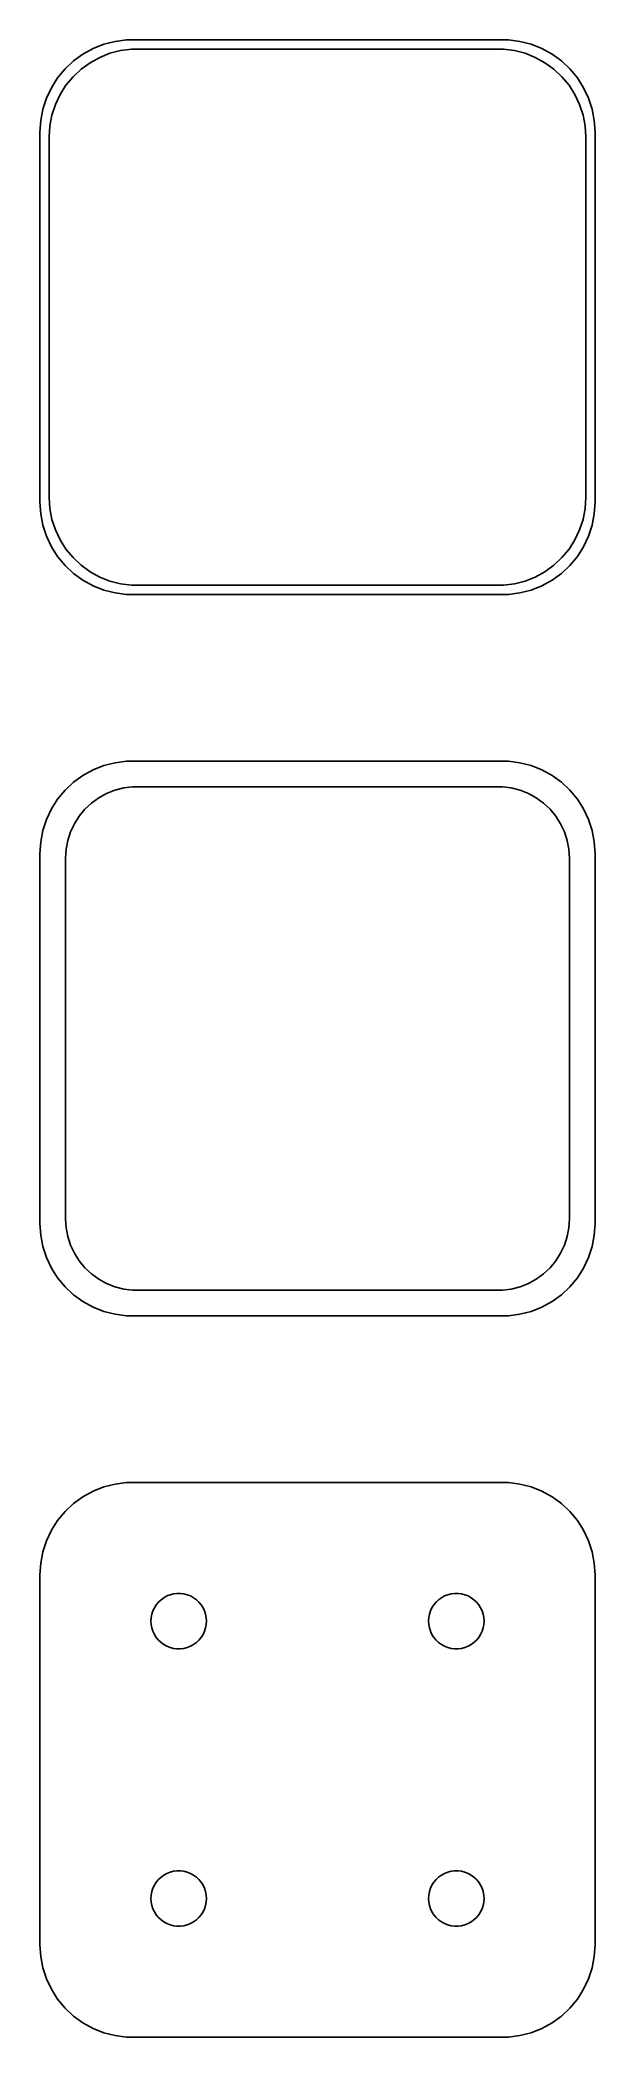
# Model space of a CAD drawing. Header units: metres. Extents: x -15 to 15, y 63 to 171.
import ezdxf

# ---------------------------------------------------------------- set-up
doc = ezdxf.new("R2010")
doc.units = ezdxf.units.M

msp = doc.modelspace()

# ---------------------------------------------------------------- linework, layer by layer
for p, q in [((-11.5451, 170.755), (-12.1289, 170.524)), ((-10.9369, 170.911), (-11.5451, 170.755)), ((-10.3139, 170.99), (-10.9369, 170.911)), ((10.3139, 170.99), (-10.3139, 170.99)), ((10.9369, 170.911), (10.3139, 170.99)), ((11.5451, 170.755), (10.9369, 170.911)), ((12.1289, 170.524), (11.5451, 170.755)), ((-13.1871, 169.853), (-13.6448, 169.423)), ((-12.6791, 170.222), (-13.1871, 169.853)), ((-12.7778, 169.41), (-12.2952, 169.761)), ((-12.1289, 170.524), (-12.6791, 170.222)), ((-12.2952, 169.761), (-11.7724, 170.048)), ((-11.7724, 170.048), (-11.2178, 170.268)), ((-11.2178, 170.268), (-10.6401, 170.416)), ((-10.6401, 170.416), (-10.0482, 170.491)), ((-10.0482, 170.491), (10.0482, 170.491)), ((10.0482, 170.491), (10.6401, 170.416)), ((10.6401, 170.416), (11.2178, 170.268)), ((11.2178, 170.268), (11.7724, 170.048)), ((11.7724, 170.048), (12.2952, 169.761)), ((12.6791, 170.222), (12.1289, 170.524)), ((12.2952, 169.761), (12.7778, 169.41)), ((13.1871, 169.853), (12.6791, 170.222)), ((13.6448, 169.423), (13.1871, 169.853)), ((-14.0451, 168.939), (-14.3815, 168.409)), ((-13.6448, 169.423), (-14.0451, 168.939)), ((-13.9124, 168.038), (-13.5928, 168.542)), ((-13.5928, 168.542), (-13.2126, 169.002)), ((-13.2126, 169.002), (-12.7778, 169.41)), ((12.7778, 169.41), (13.2126, 169.002)), ((13.2126, 169.002), (13.5928, 168.542)), ((13.5928, 168.542), (13.9124, 168.038)), ((14.0451, 168.939), (13.6448, 169.423)), ((14.3815, 168.409), (14.0451, 168.939)), ((-14.6489, 167.841), (-14.8429, 167.243)), ((-14.3815, 168.409), (-14.6489, 167.841)), ((-14.3508, 166.931), (-14.1664, 167.499)), ((-14.1664, 167.499), (-13.9124, 168.038)), ((13.9124, 168.038), (14.1664, 167.499)), ((14.1664, 167.499), (14.3508, 166.931)), ((14.6489, 167.841), (14.3815, 168.409)), ((14.8429, 167.243), (14.6489, 167.841)), ((-14.9606, 166.627), (-15, 166)), ((-14.8429, 167.243), (-14.9606, 166.627)), ((-14.5, 165.75), (-14.4625, 166.345)), ((-14.4625, 166.345), (-14.3508, 166.931)), ((14.3508, 166.931), (14.4625, 166.345)), ((14.4625, 166.345), (14.5, 165.75)), ((14.9606, 166.627), (14.8429, 167.243)), ((15, 166), (14.9606, 166.627)), ((-15, 166), (-15, 146)), ((-14.5, 146.25), (-14.5, 165.75)), ((14.5, 165.75), (14.5, 146.25)), ((15, 146), (15, 166)), ((-15, 146), (-14.9606, 145.373)), ((-14.4625, 145.655), (-14.5, 146.25)), ((14.5, 146.25), (14.4625, 145.655)), ((14.9606, 145.373), (15, 146)), ((-14.9606, 145.373), (-14.8429, 144.757)), ((-14.8429, 144.757), (-14.6489, 144.159)), ((-14.3508, 145.069), (-14.4625, 145.655)), ((-14.1664, 144.501), (-14.3508, 145.069)), ((14.3508, 145.069), (14.1664, 144.501)), ((14.4625, 145.655), (14.3508, 145.069)), ((14.6489, 144.159), (14.8429, 144.757)), ((14.8429, 144.757), (14.9606, 145.373)), ((-14.6489, 144.159), (-14.3815, 143.591)), ((-13.9124, 143.962), (-14.1664, 144.501)), ((-13.5928, 143.458), (-13.9124, 143.962)), ((13.9124, 143.962), (13.5928, 143.458)), ((14.1664, 144.501), (13.9124, 143.962)), ((14.3815, 143.591), (14.6489, 144.159)), ((-14.3815, 143.591), (-14.0451, 143.061)), ((-14.0451, 143.061), (-13.6448, 142.577)), ((-13.6448, 142.577), (-13.1871, 142.147)), ((-13.2126, 142.998), (-13.5928, 143.458)), ((-12.7778, 142.59), (-13.2126, 142.998)), ((-12.2952, 142.239), (-12.7778, 142.59)), ((12.7778, 142.59), (12.2952, 142.239)), ((13.2126, 142.998), (12.7778, 142.59)), ((13.1871, 142.147), (13.6448, 142.577)), ((13.5928, 143.458), (13.2126, 142.998)), ((13.6448, 142.577), (14.0451, 143.061)), ((14.0451, 143.061), (14.3815, 143.591)), ((-13.1871, 142.147), (-12.6791, 141.778)), ((-12.6791, 141.778), (-12.1289, 141.476)), ((-11.7724, 141.952), (-12.2952, 142.239)), ((-12.1289, 141.476), (-11.5451, 141.245)), ((-11.2178, 141.732), (-11.7724, 141.952)), ((-10.6401, 141.584), (-11.2178, 141.732)), ((-10.0482, 141.509), (-10.6401, 141.584)), ((10.0482, 141.509), (-10.0482, 141.509)), ((10.6401, 141.584), (10.0482, 141.509)), ((11.2178, 141.732), (10.6401, 141.584)), ((11.7724, 141.952), (11.2178, 141.732)), ((11.5451, 141.245), (12.1289, 141.476)), ((12.2952, 142.239), (11.7724, 141.952)), ((12.1289, 141.476), (12.6791, 141.778)), ((12.6791, 141.778), (13.1871, 142.147)), ((-11.5451, 141.245), (-10.9369, 141.089)), ((-10.9369, 141.089), (-10.3139, 141.01)), ((-10.3139, 141.01), (10.3139, 141.01)), ((10.3139, 141.01), (10.9369, 141.089)), ((10.9369, 141.089), (11.5451, 141.245)), ((-11.5451, 131.755), (-12.1289, 131.524)), ((-10.9369, 131.911), (-11.5451, 131.755)), ((-10.3139, 131.99), (-10.9369, 131.911)), ((10.3139, 131.99), (-10.3139, 131.99)), ((10.9369, 131.911), (10.3139, 131.99)), ((11.5451, 131.755), (10.9369, 131.911)), ((12.1289, 131.524), (11.5451, 131.755)), ((-13.1871, 130.853), (-13.6448, 130.423)), ((-12.6791, 131.222), (-13.1871, 130.853)), ((-12.1289, 131.524), (-12.6791, 131.222)), ((12.6791, 131.222), (12.1289, 131.524)), ((13.1871, 130.853), (12.6791, 131.222)), ((13.6448, 130.423), (13.1871, 130.853)), ((-14.0451, 129.939), (-14.3815, 129.409)), ((-13.6448, 130.423), (-14.0451, 129.939)), ((-12.5707, 129.399), (-12.2165, 129.731)), ((-12.2165, 129.731), (-11.8234, 130.017)), ((-11.8234, 130.017), (-11.3975, 130.251)), ((-11.3975, 130.251), (-10.9457, 130.43)), ((-10.9457, 130.43), (-10.4751, 130.551)), ((-10.4751, 130.551), (-9.99297, 130.612)), ((-9.99297, 130.612), (9.99297, 130.612)), ((9.99297, 130.612), (10.4751, 130.551)), ((10.4751, 130.551), (10.9457, 130.43)), ((10.9457, 130.43), (11.3975, 130.251)), ((11.3975, 130.251), (11.8234, 130.017)), ((11.8234, 130.017), (12.2165, 129.731)), ((12.2165, 129.731), (12.5707, 129.399)), ((14.0451, 129.939), (13.6448, 130.423)), ((14.3815, 129.409), (14.0451, 129.939)), ((-14.6489, 128.841), (-14.8429, 128.243)), ((-14.3815, 129.409), (-14.6489, 128.841)), ((-13.3477, 128.174), (-13.1408, 128.614)), ((-13.1408, 128.614), (-12.8805, 129.024)), ((-12.8805, 129.024), (-12.5707, 129.399)), ((12.5707, 129.399), (12.8805, 129.024)), ((12.8805, 129.024), (13.1408, 128.614)), ((13.1408, 128.614), (13.3477, 128.174)), ((14.6489, 128.841), (14.3815, 129.409)), ((14.8429, 128.243), (14.6489, 128.841)), ((-14.9606, 127.627), (-15, 127)), ((-14.8429, 128.243), (-14.9606, 127.627)), ((-13.589, 127.235), (-13.4979, 127.712)), ((-13.4979, 127.712), (-13.3477, 128.174)), ((13.3477, 128.174), (13.4979, 127.712)), ((13.4979, 127.712), (13.589, 127.235)), ((14.9606, 127.627), (14.8429, 128.243)), ((15, 127), (14.9606, 127.627)), ((-15, 127), (-15, 107)), ((-13.6195, 126.75), (-13.589, 127.235)), ((-13.6195, 107.25), (-13.6195, 126.75)), ((13.589, 127.235), (13.6195, 126.75)), ((13.6195, 126.75), (13.6195, 107.25)), ((15, 107), (15, 127)), ((-15, 107), (-14.9606, 106.373)), ((-13.589, 106.765), (-13.6195, 107.25)), ((13.6195, 107.25), (13.589, 106.765)), ((14.9606, 106.373), (15, 107)), ((-14.9606, 106.373), (-14.8429, 105.757)), ((-13.4979, 106.288), (-13.589, 106.765)), ((-13.3477, 105.826), (-13.4979, 106.288)), ((-13.1408, 105.386), (-13.3477, 105.826)), ((13.3477, 105.826), (13.1408, 105.386)), ((13.4979, 106.288), (13.3477, 105.826)), ((13.589, 106.765), (13.4979, 106.288)), ((14.8429, 105.757), (14.9606, 106.373)), ((-14.8429, 105.757), (-14.6489, 105.159)), ((-14.6489, 105.159), (-14.3815, 104.591)), ((-12.8805, 104.976), (-13.1408, 105.386)), ((-12.5707, 104.601), (-12.8805, 104.976)), ((12.8805, 104.976), (12.5707, 104.601)), ((13.1408, 105.386), (12.8805, 104.976)), ((14.3815, 104.591), (14.6489, 105.159)), ((14.6489, 105.159), (14.8429, 105.757)), ((-14.3815, 104.591), (-14.0451, 104.061)), ((-14.0451, 104.061), (-13.6448, 103.577)), ((-12.2165, 104.269), (-12.5707, 104.601)), ((-11.8234, 103.983), (-12.2165, 104.269)), ((-11.3975, 103.749), (-11.8234, 103.983)), ((-10.9457, 103.57), (-11.3975, 103.749)), ((11.3975, 103.749), (10.9457, 103.57)), ((11.8234, 103.983), (11.3975, 103.749)), ((12.2165, 104.269), (11.8234, 103.983)), ((12.5707, 104.601), (12.2165, 104.269)), ((13.6448, 103.577), (14.0451, 104.061)), ((14.0451, 104.061), (14.3815, 104.591)), ((-13.6448, 103.577), (-13.1871, 103.147)), ((-13.1871, 103.147), (-12.6791, 102.778)), ((-12.6791, 102.778), (-12.1289, 102.476)), ((-10.4751, 103.449), (-10.9457, 103.57)), ((-9.99297, 103.388), (-10.4751, 103.449)), ((9.99297, 103.388), (-9.99297, 103.388)), ((10.4751, 103.449), (9.99297, 103.388)), ((10.9457, 103.57), (10.4751, 103.449)), ((12.1289, 102.476), (12.6791, 102.778)), ((12.6791, 102.778), (13.1871, 103.147)), ((13.1871, 103.147), (13.6448, 103.577)), ((-12.1289, 102.476), (-11.5451, 102.245)), ((-11.5451, 102.245), (-10.9369, 102.089)), ((-10.9369, 102.089), (-10.3139, 102.01)), ((-10.3139, 102.01), (10.3139, 102.01)), ((10.3139, 102.01), (10.9369, 102.089)), ((10.9369, 102.089), (11.5451, 102.245)), ((11.5451, 102.245), (12.1289, 102.476)), ((-10.9369, 92.9114), (-11.5451, 92.7553)), ((-10.3139, 92.9901), (-10.9369, 92.9114)), ((10.3139, 92.9901), (-10.3139, 92.9901)), ((10.9369, 92.9114), (10.3139, 92.9901)), ((11.5451, 92.7553), (10.9369, 92.9114)), ((-13.1871, 91.8526), (-13.6448, 91.4227)), ((-12.6791, 92.2216), (-13.1871, 91.8526)), ((-12.1289, 92.5241), (-12.6791, 92.2216)), ((-11.5451, 92.7553), (-12.1289, 92.5241)), ((12.1289, 92.5241), (11.5451, 92.7553)), ((12.6791, 92.2216), (12.1289, 92.5241)), ((13.1871, 91.8526), (12.6791, 92.2216)), ((13.6448, 91.4227), (13.1871, 91.8526)), ((-14.0451, 90.9389), (-14.3815, 90.4088)), ((-13.6448, 91.4227), (-14.0451, 90.9389)), ((14.0451, 90.9389), (13.6448, 91.4227)), ((14.3815, 90.4088), (14.0451, 90.9389)), ((-14.6489, 89.8406), (-14.8429, 89.2434)), ((-14.3815, 90.4088), (-14.6489, 89.8406)), ((14.6489, 89.8406), (14.3815, 90.4088)), ((14.8429, 89.2434), (14.6489, 89.8406)), ((-14.9606, 88.6267), (-15, 88)), ((-14.8429, 89.2434), (-14.9606, 88.6267)), ((14.9606, 88.6267), (14.8429, 89.2434)), ((15, 88), (14.9606, 88.6267)), ((-15, 88), (-15, 68)), ((15, 68), (15, 88)), ((-8.71352, 86.3817), (-8.59344, 86.5268)), ((-8.59344, 86.5268), (-8.45613, 86.6558)), ((-8.45613, 86.6558), (-8.30373, 86.7665)), ((-8.30373, 86.7665), (-8.13866, 86.8572)), ((-8.13866, 86.8572), (-7.96352, 86.9266)), ((-7.96352, 86.9266), (-7.78107, 86.9734)), ((-7.78107, 86.9734), (-7.59418, 86.997)), ((-7.59418, 86.997), (-7.40581, 86.997)), ((-7.40581, 86.997), (-7.21892, 86.9734)), ((-7.21892, 86.9734), (-7.03647, 86.9266)), ((-7.03647, 86.9266), (-6.86133, 86.8572)), ((-6.86133, 86.8572), (-6.69626, 86.7665)), ((-6.69626, 86.7665), (-6.54385, 86.6558)), ((-6.54385, 86.6558), (-6.40654, 86.5268)), ((-6.40654, 86.5268), (-6.28647, 86.3817)), ((6.28647, 86.3817), (6.40654, 86.5268)), ((6.40654, 86.5268), (6.54385, 86.6558)), ((6.54385, 86.6558), (6.69626, 86.7665)), ((6.69626, 86.7665), (6.86133, 86.8572)), ((6.86133, 86.8572), (7.03647, 86.9266)), ((7.03647, 86.9266), (7.21892, 86.9734)), ((7.21892, 86.9734), (7.40581, 86.997)), ((7.40581, 86.997), (7.59418, 86.997)), ((7.59418, 86.997), (7.78107, 86.9734)), ((7.78107, 86.9734), (7.96352, 86.9266)), ((7.96352, 86.9266), (8.13866, 86.8572)), ((8.13866, 86.8572), (8.30373, 86.7665)), ((8.30373, 86.7665), (8.45613, 86.6558)), ((8.45613, 86.6558), (8.59344, 86.5268)), ((8.59344, 86.5268), (8.71352, 86.3817)), ((-9, 85.5), (-8.98816, 85.688)), ((-8.98816, 85.312), (-9, 85.5)), ((-8.98816, 85.688), (-8.95287, 85.873)), ((-8.95287, 85.127), (-8.98816, 85.312)), ((-8.95287, 85.873), (-8.89465, 86.0522)), ((-8.89465, 86.0522), (-8.81445, 86.2226)), ((-8.81445, 86.2226), (-8.71352, 86.3817)), ((-6.28647, 86.3817), (-6.18553, 86.2226)), ((-6.18553, 86.2226), (-6.10533, 86.0522)), ((-6.10533, 86.0522), (-6.04712, 85.873)), ((-6.04712, 85.873), (-6.01183, 85.688)), ((-6.01183, 85.312), (-6.04712, 85.127)), ((-6.01183, 85.688), (-6, 85.5)), ((-6, 85.5), (-6.01183, 85.312)), ((6, 85.5), (6.01183, 85.688)), ((6.01183, 85.312), (6, 85.5)), ((6.01183, 85.688), (6.04712, 85.873)), ((6.04712, 85.127), (6.01183, 85.312)), ((6.04712, 85.873), (6.10533, 86.0522)), ((6.10533, 86.0522), (6.18553, 86.2226)), ((6.18553, 86.2226), (6.28647, 86.3817)), ((8.71352, 86.3817), (8.81445, 86.2226)), ((8.81445, 86.2226), (8.89465, 86.0522)), ((8.89465, 86.0522), (8.95287, 85.873)), ((8.95287, 85.873), (8.98816, 85.688)), ((8.98816, 85.312), (8.95287, 85.127)), ((8.98816, 85.688), (9, 85.5)), ((9, 85.5), (8.98816, 85.312)), ((-8.89465, 84.9478), (-8.95287, 85.127)), ((-8.81445, 84.7774), (-8.89465, 84.9478)), ((-8.71352, 84.6183), (-8.81445, 84.7774)), ((-8.59344, 84.4732), (-8.71352, 84.6183)), ((-8.45613, 84.3442), (-8.59344, 84.4732)), ((-8.30373, 84.2335), (-8.45613, 84.3442)), ((-8.13866, 84.1427), (-8.30373, 84.2335)), ((-6.69626, 84.2335), (-6.86133, 84.1427)), ((-6.54385, 84.3442), (-6.69626, 84.2335)), ((-6.40654, 84.4732), (-6.54385, 84.3442)), ((-6.28647, 84.6183), (-6.40654, 84.4732)), ((-6.18553, 84.7774), (-6.28647, 84.6183)), ((-6.10533, 84.9478), (-6.18553, 84.7774)), ((-6.04712, 85.127), (-6.10533, 84.9478)), ((6.10533, 84.9478), (6.04712, 85.127)), ((6.18553, 84.7774), (6.10533, 84.9478)), ((6.28647, 84.6183), (6.18553, 84.7774)), ((6.40654, 84.4732), (6.28647, 84.6183)), ((6.54385, 84.3442), (6.40654, 84.4732)), ((6.69626, 84.2335), (6.54385, 84.3442)), ((6.86133, 84.1427), (6.69626, 84.2335)), ((8.30373, 84.2335), (8.13866, 84.1427)), ((8.45613, 84.3442), (8.30373, 84.2335)), ((8.59344, 84.4732), (8.45613, 84.3442)), ((8.71352, 84.6183), (8.59344, 84.4732)), ((8.81445, 84.7774), (8.71352, 84.6183)), ((8.89465, 84.9478), (8.81445, 84.7774)), ((8.95287, 85.127), (8.89465, 84.9478)), ((-7.96352, 84.0734), (-8.13866, 84.1427)), ((-7.78107, 84.0266), (-7.96352, 84.0734)), ((-7.59418, 84.0029), (-7.78107, 84.0266)), ((-7.40581, 84.0029), (-7.59418, 84.0029)), ((-7.21892, 84.0266), (-7.40581, 84.0029)), ((-7.03647, 84.0734), (-7.21892, 84.0266)), ((-6.86133, 84.1427), (-7.03647, 84.0734)), ((7.03647, 84.0734), (6.86133, 84.1427)), ((7.21892, 84.0266), (7.03647, 84.0734)), ((7.40581, 84.0029), (7.21892, 84.0266)), ((7.59418, 84.0029), (7.40581, 84.0029)), ((7.78107, 84.0266), (7.59418, 84.0029)), ((7.96352, 84.0734), (7.78107, 84.0266)), ((8.13866, 84.1427), (7.96352, 84.0734)), ((-8.81445, 71.2226), (-8.71352, 71.3817)), ((-8.71352, 71.3817), (-8.59344, 71.5268)), ((-8.59344, 71.5268), (-8.45613, 71.6558)), ((-8.45613, 71.6558), (-8.30373, 71.7665)), ((-8.30373, 71.7665), (-8.13866, 71.8573)), ((-8.13866, 71.8573), (-7.96352, 71.9266)), ((-7.96352, 71.9266), (-7.78107, 71.9734)), ((-7.78107, 71.9734), (-7.59418, 71.9971)), ((-7.59418, 71.9971), (-7.40581, 71.9971)), ((-7.40581, 71.9971), (-7.21892, 71.9734)), ((-7.21892, 71.9734), (-7.03647, 71.9266)), ((-7.03647, 71.9266), (-6.86133, 71.8573)), ((-6.86133, 71.8573), (-6.69626, 71.7665)), ((-6.69626, 71.7665), (-6.54385, 71.6558)), ((-6.54385, 71.6558), (-6.40654, 71.5268)), ((-6.40654, 71.5268), (-6.28647, 71.3817)), ((-6.28647, 71.3817), (-6.18553, 71.2226)), ((6.18553, 71.2226), (6.28647, 71.3817)), ((6.28647, 71.3817), (6.40654, 71.5268)), ((6.40654, 71.5268), (6.54385, 71.6558)), ((6.54385, 71.6558), (6.69626, 71.7665)), ((6.69626, 71.7665), (6.86133, 71.8573)), ((6.86133, 71.8573), (7.03647, 71.9266)), ((7.03647, 71.9266), (7.21892, 71.9734)), ((7.21892, 71.9734), (7.40581, 71.9971)), ((7.40581, 71.9971), (7.59418, 71.9971)), ((7.59418, 71.9971), (7.78107, 71.9734)), ((7.78107, 71.9734), (7.96352, 71.9266)), ((7.96352, 71.9266), (8.13866, 71.8573)), ((8.13866, 71.8573), (8.30373, 71.7665)), ((8.30373, 71.7665), (8.45613, 71.6558)), ((8.45613, 71.6558), (8.59344, 71.5268)), ((8.59344, 71.5268), (8.71352, 71.3817)), ((8.71352, 71.3817), (8.81445, 71.2226)), ((-9, 70.5), (-8.98816, 70.688)), ((-8.98816, 70.312), (-9, 70.5)), ((-8.98816, 70.688), (-8.95287, 70.873)), ((-8.95287, 70.127), (-8.98816, 70.312)), ((-8.95287, 70.873), (-8.89465, 71.0522)), ((-8.89465, 71.0522), (-8.81445, 71.2226)), ((-6.18553, 71.2226), (-6.10533, 71.0522)), ((-6.10533, 71.0522), (-6.04712, 70.873)), ((-6.04712, 70.873), (-6.01183, 70.688)), ((-6.01183, 70.312), (-6.04712, 70.127)), ((-6.01183, 70.688), (-6, 70.5)), ((-6, 70.5), (-6.01183, 70.312)), ((6, 70.5), (6.01183, 70.688)), ((6.01183, 70.312), (6, 70.5)), ((6.01183, 70.688), (6.04712, 70.873)), ((6.04712, 70.127), (6.01183, 70.312)), ((6.04712, 70.873), (6.10533, 71.0522)), ((6.10533, 71.0522), (6.18553, 71.2226)), ((8.81445, 71.2226), (8.89465, 71.0522)), ((8.89465, 71.0522), (8.95287, 70.873)), ((8.95287, 70.873), (8.98816, 70.688)), ((8.98816, 70.312), (8.95287, 70.127)), ((8.98816, 70.688), (9, 70.5)), ((9, 70.5), (8.98816, 70.312)), ((-8.89465, 69.9478), (-8.95287, 70.127)), ((-8.81445, 69.7774), (-8.89465, 69.9478)), ((-8.71352, 69.6183), (-8.81445, 69.7774)), ((-8.59344, 69.4732), (-8.71352, 69.6183)), ((-8.45613, 69.3442), (-8.59344, 69.4732)), ((-8.30373, 69.2335), (-8.45613, 69.3442)), ((-8.13866, 69.1428), (-8.30373, 69.2335)), ((-7.96352, 69.0734), (-8.13866, 69.1428)), ((-6.86133, 69.1428), (-7.03647, 69.0734)), ((-6.69626, 69.2335), (-6.86133, 69.1428)), ((-6.54385, 69.3442), (-6.69626, 69.2335)), ((-6.40654, 69.4732), (-6.54385, 69.3442)), ((-6.28647, 69.6183), (-6.40654, 69.4732)), ((-6.18553, 69.7774), (-6.28647, 69.6183)), ((-6.10533, 69.9478), (-6.18553, 69.7774)), ((-6.04712, 70.127), (-6.10533, 69.9478)), ((6.10533, 69.9478), (6.04712, 70.127)), ((6.18553, 69.7774), (6.10533, 69.9478)), ((6.28647, 69.6183), (6.18553, 69.7774)), ((6.40654, 69.4732), (6.28647, 69.6183)), ((6.54385, 69.3442), (6.40654, 69.4732)), ((6.69626, 69.2335), (6.54385, 69.3442)), ((6.86133, 69.1428), (6.69626, 69.2335)), ((7.03647, 69.0734), (6.86133, 69.1428)), ((8.13866, 69.1428), (7.96352, 69.0734)), ((8.30373, 69.2335), (8.13866, 69.1428)), ((8.45613, 69.3442), (8.30373, 69.2335)), ((8.59344, 69.4732), (8.45613, 69.3442)), ((8.71352, 69.6183), (8.59344, 69.4732)), ((8.81445, 69.7774), (8.71352, 69.6183)), ((8.89465, 69.9478), (8.81445, 69.7774)), ((8.95287, 70.127), (8.89465, 69.9478)), ((-7.78107, 69.0266), (-7.96352, 69.0734)), ((-7.59418, 69.003), (-7.78107, 69.0266)), ((-7.40581, 69.003), (-7.59418, 69.003)), ((-7.21892, 69.0266), (-7.40581, 69.003)), ((-7.03647, 69.0734), (-7.21892, 69.0266)), ((7.21892, 69.0266), (7.03647, 69.0734)), ((7.40581, 69.003), (7.21892, 69.0266)), ((7.59418, 69.003), (7.40581, 69.003)), ((7.78107, 69.0266), (7.59418, 69.003)), ((7.96352, 69.0734), (7.78107, 69.0266)), ((-15, 68), (-14.9606, 67.3733)), ((-14.9606, 67.3733), (-14.8429, 66.7566)), ((14.8429, 66.7566), (14.9606, 67.3733)), ((14.9606, 67.3733), (15, 68)), ((-14.8429, 66.7566), (-14.6489, 66.1594)), ((-14.6489, 66.1594), (-14.3815, 65.5912)), ((14.3815, 65.5912), (14.6489, 66.1594)), ((14.6489, 66.1594), (14.8429, 66.7566)), ((-14.3815, 65.5912), (-14.0451, 65.0611)), ((-14.0451, 65.0611), (-13.6448, 64.5773)), ((13.6448, 64.5773), (14.0451, 65.0611)), ((14.0451, 65.0611), (14.3815, 65.5912)), ((-13.6448, 64.5773), (-13.1871, 64.1474)), ((-13.1871, 64.1474), (-12.6791, 63.7784)), ((-12.6791, 63.7784), (-12.1289, 63.4759)), ((12.1289, 63.4759), (12.6791, 63.7784)), ((12.6791, 63.7784), (13.1871, 64.1474)), ((13.1871, 64.1474), (13.6448, 64.5773)), ((-12.1289, 63.4759), (-11.5451, 63.2447)), ((-11.5451, 63.2447), (-10.9369, 63.0886)), ((-10.9369, 63.0886), (-10.3139, 63.0099)), ((-10.3139, 63.0099), (10.3139, 63.0099)), ((10.3139, 63.0099), (10.9369, 63.0886)), ((10.9369, 63.0886), (11.5451, 63.2447)), ((11.5451, 63.2447), (12.1289, 63.4759))]:
    msp.add_line(p, q)

doc.saveas('drawing.dxf')
